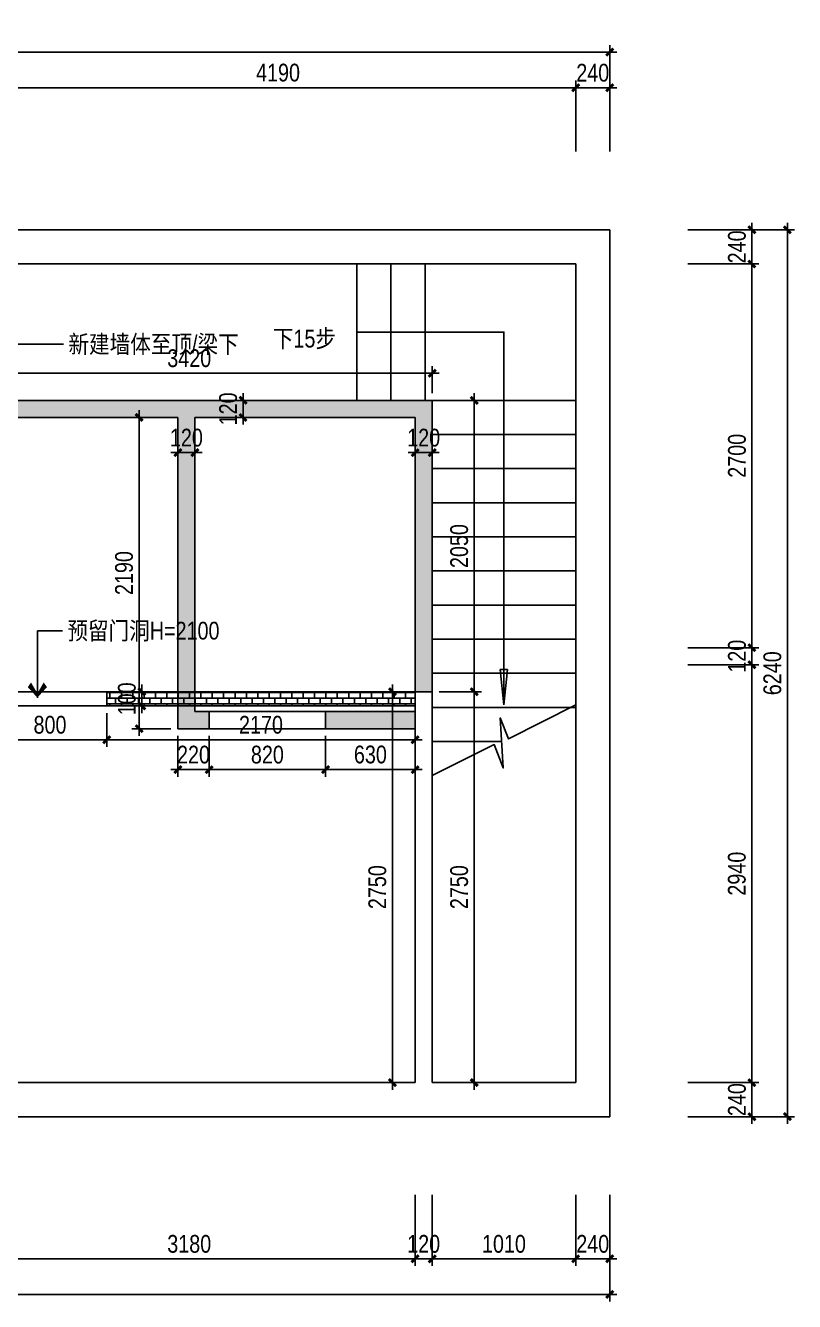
# Model space of a CAD drawing. Extents: x 160245 to 405305, y -111140 to 232735.
# Drawn here: x 325044 to 330456, y 75693 to 84670 of the extents above; entities that cross this region are included whole.
import ezdxf

# ---------------------------------------------------------------- set-up
doc = ezdxf.new("R2010")
doc.units = 0
doc.header["$LTSCALE"] = 10
doc.header["$MEASUREMENT"] = 0
doc.linetypes.add('DASH', pattern=[0.35, 0.25, -0.1])
doc.layers.get('Defpoints').update_dxf_attribs({"color": 229})
for name, color, linetype in [('P-N wall 新建隔墙2', 241, 'Continuous'), ('P-O wall 原始墙体', 245, 'Continuous'), ('P-O wall 拆除墙体', 245, 'Continuous'), ('P-o 原建筑尺寸', 8, 'Continuous'), ('P-Stair 楼梯（原建筑设备）', 159, 'Continuous')]:
    doc.layers.add(name, color=color, linetype=linetype)
doc.styles.add('PDC DIM', font='PMingLiU-ExtB.ttf', dxfattribs={"width": 0.85})
doc.dimstyles.new('PDC-A2', dxfattribs={"dimscale": 0, "dimtxt": 2.5, "dimasz": 1, "dimexe": 1, "dimexo": 1, "dimgap": 0.7, "dimtad": 1, "dimdec": 0, "dimtxsty": 'PDC DIM', "dimblk": 'ARCHTICK', "dimcen": 1, "dimdle": 1, "dimclrd": 8, "dimclre": 8, "dimclrt": 9, "dimadec": 0, "dimazin": 0, "dimtfac": 1, "dimtdec": 0, "dimtix": 1, "dimtmove": 2, "dimatfit": 3, "dimldrblk": 'PDC A2 T R', "dimfxl": 10, "dimfxlon": 1, "dimarcsym": 0})

# ---------------------------------------------------------------- blocks, each defined once
blk = doc.blocks.new('ggf')
for p, q in [((-151815.7, -293348.9), (-151841.7, -293598.4)), ((-151789.7, -293598.4), (-151815.7, -293348.9)), ((-151789.7, -293598.4), (-151841.7, -293598.4))]:
    blk.add_line(p, q)
blk = doc.blocks.new('_ArchTick')
at = {"color": 0, "linetype": 'ByBlock', "const_width": 0.4}
blk.add_lwpolyline([(-0.5, -0.5), (0.5, 0.5)], dxfattribs=at)
blk = doc.blocks.new('*D1539')
at = {"layer": 'Defpoints', "color": 0}
for p in [(328916.5, 84233), (324726.5, 83733), (328916.5, 83733)]:
    blk.add_point(p, dxfattribs=at)
at = {"layer": 'P-o 原建筑尺寸', "color": 8, "lineweight": -2}
for p, q in [((324676.5, 84233), (328966.5, 84233)), ((324726.5, 83783), (324726.5, 84283)), ((328916.5, 83783), (328916.5, 84283))]:
    blk.add_line(p, q, dxfattribs=at)
at = {"layer": 'P-o 原建筑尺寸', "color": 8, "lineweight": -2, "xscale": 50, "yscale": 50, "zscale": 50, "rotation": 180}
blk.add_blockref('_ArchTick', (324726.5, 84233), dxfattribs=at)
at = {"layer": 'P-o 原建筑尺寸', "color": 8, "lineweight": -2, "xscale": 50, "yscale": 50, "zscale": 50}
blk.add_blockref('_ArchTick', (328916.5, 84233), dxfattribs=at)
at = {"layer": 'P-o 原建筑尺寸', "color": 9, "insert": (326821.5, 84338.4), "char_height": 125, "attachment_point": 5, "style": 'PDC DIM'}
blk.add_mtext('4190', dxfattribs=at)
blk = doc.blocks.new('PDC A2 T R')
at = {"color": 0, "linetype": 'ByBlock'}
blk.add_line((0, 0), (-2, 0), dxfattribs=at)
for points in [[(-2.15, 0.89), (-1.49, 1.35), (-0.6, 0), (0, 0)], [(-2.15, -0.89), (-1.49, -1.35), (-0.6, 0), (0, 0)]]:
    blk.add_solid(points, dxfattribs=at)
blk = doc.blocks.new('*D1540')
at = {"layer": 'Defpoints', "color": 0}
for p in [(329156.5, 84233), (328916.5, 83733), (329156.5, 83733)]:
    blk.add_point(p, dxfattribs=at)
at = {"layer": 'P-o 原建筑尺寸', "color": 8, "lineweight": -2}
for p, q in [((328916.5, 84233), (328866.5, 84233)), ((328916.5, 83783), (328916.5, 84283)), ((328916.5, 84233), (329156.5, 84233)), ((329156.5, 83783), (329156.5, 84283)), ((329156.5, 84233), (329206.5, 84233))]:
    blk.add_line(p, q, dxfattribs=at)
at = {"layer": 'P-o 原建筑尺寸', "color": 8, "lineweight": -2, "xscale": 50, "yscale": 50, "zscale": 50}
blk.add_blockref('_ArchTick', (328916.5, 84233), dxfattribs=at)
at = {"layer": 'P-o 原建筑尺寸', "color": 8, "lineweight": -2, "xscale": 50, "yscale": 50, "zscale": 50, "rotation": 180}
blk.add_blockref('_ArchTick', (329156.5, 84233), dxfattribs=at)
at = {"layer": 'P-o 原建筑尺寸', "color": 9, "insert": (329036.5, 84337.6), "char_height": 125, "attachment_point": 5, "style": 'PDC DIM'}
blk.add_mtext('240', dxfattribs=at)
blk = doc.blocks.new('*D1541')
at = {"layer": 'Defpoints', "color": 0}
for p in [(329156.5, 84483), (315476.5, 83733), (329156.5, 83733)]:
    blk.add_point(p, dxfattribs=at)
at = {"layer": 'P-o 原建筑尺寸', "color": 8, "lineweight": -2}
for p, q in [((315426.5, 84483), (329206.5, 84483)), ((315476.5, 83983), (315476.5, 84533)), ((329156.5, 83983), (329156.5, 84533))]:
    blk.add_line(p, q, dxfattribs=at)
at = {"layer": 'P-o 原建筑尺寸', "color": 8, "lineweight": -2, "xscale": 50, "yscale": 50, "zscale": 50, "rotation": 180}
blk.add_blockref('_ArchTick', (315476.5, 84483), dxfattribs=at)
at = {"layer": 'P-o 原建筑尺寸', "color": 8, "lineweight": -2, "xscale": 50, "yscale": 50, "zscale": 50}
blk.add_blockref('_ArchTick', (329156.5, 84483), dxfattribs=at)
at = {"layer": 'P-o 原建筑尺寸', "color": 9, "insert": (322316.5, 84588.4), "char_height": 125, "attachment_point": 5, "style": 'PDC DIM'}
blk.add_mtext('13680', dxfattribs=at)
blk = doc.blocks.new('*D1542')
at = {"layer": 'Defpoints', "color": 0}
for p in [(329656.5, 83233), (329656.5, 82993), (330156.5, 82993)]:
    blk.add_point(p, dxfattribs=at)
at = {"layer": 'P-o 原建筑尺寸', "color": 8, "lineweight": -2}
for p, q in [((329706.5, 83233), (330206.5, 83233)), ((330156.5, 83233), (330156.5, 83283)), ((330156.5, 83233), (330156.5, 82993)), ((329706.5, 82993), (330206.5, 82993)), ((330156.5, 82993), (330156.5, 82943))]:
    blk.add_line(p, q, dxfattribs=at)
at = {"layer": 'P-o 原建筑尺寸', "color": 8, "lineweight": -2, "xscale": 50, "yscale": 50, "zscale": 50}
for p, rotation in [((330156.5, 83233), 270), ((330156.5, 82993), 90)]:
    blk.add_blockref('_ArchTick', p, dxfattribs=dict(at, rotation=rotation))
at = {"layer": 'P-o 原建筑尺寸', "color": 9, "insert": (330051.9, 83113), "char_height": 125, "attachment_point": 5, "rotation": 90, "style": 'PDC DIM'}
blk.add_mtext('240', dxfattribs=at)
blk = doc.blocks.new('*D1543')
at = {"layer": 'Defpoints', "color": 0}
for p in [(329656.5, 80173), (329656.5, 77233), (330156.5, 77233)]:
    blk.add_point(p, dxfattribs=at)
at = {"layer": 'P-o 原建筑尺寸', "color": 8, "lineweight": -2}
for p, q in [((329706.5, 80173), (330206.5, 80173)), ((330156.5, 80223), (330156.5, 77183)), ((329706.5, 77233), (330206.5, 77233))]:
    blk.add_line(p, q, dxfattribs=at)
at = {"layer": 'P-o 原建筑尺寸', "color": 8, "lineweight": -2, "xscale": 50, "yscale": 50, "zscale": 50}
for p, rotation in [((330156.5, 80173), 90), ((330156.5, 77233), 270)]:
    blk.add_blockref('_ArchTick', p, dxfattribs=dict(at, rotation=rotation))
at = {"layer": 'P-o 原建筑尺寸', "color": 9, "insert": (330051.1, 78703), "char_height": 125, "attachment_point": 5, "rotation": 90, "style": 'PDC DIM'}
blk.add_mtext('2940', dxfattribs=at)
blk = doc.blocks.new('*D1544')
at = {"layer": 'Defpoints', "color": 0}
for p in [(329656.5, 77233), (329656.5, 76993), (330156.5, 76993)]:
    blk.add_point(p, dxfattribs=at)
at = {"layer": 'P-o 原建筑尺寸', "color": 8, "lineweight": -2}
for p, q in [((329706.5, 77233), (330206.5, 77233)), ((330156.5, 77233), (330156.5, 77283)), ((330156.5, 77233), (330156.5, 76993)), ((329706.5, 76993), (330206.5, 76993)), ((330156.5, 76993), (330156.5, 76943))]:
    blk.add_line(p, q, dxfattribs=at)
at = {"layer": 'P-o 原建筑尺寸', "color": 8, "lineweight": -2, "xscale": 50, "yscale": 50, "zscale": 50}
for p, rotation in [((330156.5, 77233), 270), ((330156.5, 76993), 90)]:
    blk.add_blockref('_ArchTick', p, dxfattribs=dict(at, rotation=rotation))
at = {"layer": 'P-o 原建筑尺寸', "color": 9, "insert": (330051.9, 77113), "char_height": 125, "attachment_point": 5, "rotation": 90, "style": 'PDC DIM'}
blk.add_mtext('240', dxfattribs=at)
blk = doc.blocks.new('*D1545')
at = {"layer": 'Defpoints', "color": 0}
for p in [(329656.5, 83233), (329656.5, 76993), (330406.5, 76993)]:
    blk.add_point(p, dxfattribs=at)
at = {"layer": 'P-o 原建筑尺寸', "color": 8, "lineweight": -2}
for p, q in [((329906.5, 83233), (330456.5, 83233)), ((330406.5, 83283), (330406.5, 76943)), ((329906.5, 76993), (330456.5, 76993))]:
    blk.add_line(p, q, dxfattribs=at)
at = {"layer": 'P-o 原建筑尺寸', "color": 8, "lineweight": -2, "xscale": 50, "yscale": 50, "zscale": 50}
for p, rotation in [((330406.5, 83233), 90), ((330406.5, 76993), 270)]:
    blk.add_blockref('_ArchTick', p, dxfattribs=dict(at, rotation=rotation))
at = {"layer": 'P-o 原建筑尺寸', "color": 9, "insert": (330301.1, 80113), "char_height": 125, "attachment_point": 5, "rotation": 90, "style": 'PDC DIM'}
blk.add_mtext('6240', dxfattribs=at)
blk = doc.blocks.new('*D1550')
at = {"layer": 'Defpoints', "color": 0}
for p in [(327786.5, 76493), (327906.5, 76493), (327906.5, 75993)]:
    blk.add_point(p, dxfattribs=at)
at = {"layer": 'P-o 原建筑尺寸', "color": 8, "lineweight": -2}
for p, q in [((327786.5, 76443), (327786.5, 75943)), ((327906.5, 76443), (327906.5, 75943)), ((327786.5, 75993), (327736.5, 75993)), ((327786.5, 75993), (327906.5, 75993)), ((327906.5, 75993), (327956.5, 75993))]:
    blk.add_line(p, q, dxfattribs=at)
at = {"layer": 'P-o 原建筑尺寸', "color": 8, "lineweight": -2, "xscale": 50, "yscale": 50, "zscale": 50}
blk.add_blockref('_ArchTick', (327786.5, 75993), dxfattribs=at)
at = {"layer": 'P-o 原建筑尺寸', "color": 8, "lineweight": -2, "xscale": 50, "yscale": 50, "zscale": 50, "rotation": 180}
blk.add_blockref('_ArchTick', (327906.5, 75993), dxfattribs=at)
at = {"layer": 'P-o 原建筑尺寸', "color": 9, "insert": (327846.5, 76097.6), "char_height": 125, "attachment_point": 5, "style": 'PDC DIM'}
blk.add_mtext('120', dxfattribs=at)
blk = doc.blocks.new('*D1551')
at = {"layer": 'Defpoints', "color": 0}
for p in [(327906.5, 76493), (328916.5, 76493), (328916.5, 75993)]:
    blk.add_point(p, dxfattribs=at)
at = {"layer": 'P-o 原建筑尺寸', "color": 8, "lineweight": -2}
for p, q in [((327906.5, 76443), (327906.5, 75943)), ((328916.5, 76443), (328916.5, 75943)), ((327856.5, 75993), (328966.5, 75993))]:
    blk.add_line(p, q, dxfattribs=at)
at = {"layer": 'P-o 原建筑尺寸', "color": 8, "lineweight": -2, "xscale": 50, "yscale": 50, "zscale": 50, "rotation": 180}
blk.add_blockref('_ArchTick', (327906.5, 75993), dxfattribs=at)
at = {"layer": 'P-o 原建筑尺寸', "color": 8, "lineweight": -2, "xscale": 50, "yscale": 50, "zscale": 50}
blk.add_blockref('_ArchTick', (328916.5, 75993), dxfattribs=at)
at = {"layer": 'P-o 原建筑尺寸', "color": 9, "insert": (328411.5, 76097.6), "char_height": 125, "attachment_point": 5, "style": 'PDC DIM'}
blk.add_mtext('1010', dxfattribs=at)
blk = doc.blocks.new('*D1552')
at = {"layer": 'Defpoints', "color": 0}
for p in [(328916.5, 76493), (329156.5, 76493), (329156.5, 75993)]:
    blk.add_point(p, dxfattribs=at)
at = {"layer": 'P-o 原建筑尺寸', "color": 8, "lineweight": -2}
for p, q in [((328916.5, 76443), (328916.5, 75943)), ((329156.5, 76443), (329156.5, 75943)), ((328916.5, 75993), (328866.5, 75993)), ((328916.5, 75993), (329156.5, 75993)), ((329156.5, 75993), (329206.5, 75993))]:
    blk.add_line(p, q, dxfattribs=at)
at = {"layer": 'P-o 原建筑尺寸', "color": 8, "lineweight": -2, "xscale": 50, "yscale": 50, "zscale": 50}
blk.add_blockref('_ArchTick', (328916.5, 75993), dxfattribs=at)
at = {"layer": 'P-o 原建筑尺寸', "color": 8, "lineweight": -2, "xscale": 50, "yscale": 50, "zscale": 50, "rotation": 180}
blk.add_blockref('_ArchTick', (329156.5, 75993), dxfattribs=at)
at = {"layer": 'P-o 原建筑尺寸', "color": 9, "insert": (329036.5, 76097.6), "char_height": 125, "attachment_point": 5, "style": 'PDC DIM'}
blk.add_mtext('240', dxfattribs=at)
blk = doc.blocks.new('*D1553')
at = {"layer": 'Defpoints', "color": 0}
for p in [(315476.5, 76493), (329156.5, 76418), (329156.5, 75743)]:
    blk.add_point(p, dxfattribs=at)
at = {"layer": 'P-o 原建筑尺寸', "color": 8, "lineweight": -2}
for p, q in [((315476.5, 76243), (315476.5, 75693)), ((329156.5, 76243), (329156.5, 75693)), ((315426.5, 75743), (329206.5, 75743))]:
    blk.add_line(p, q, dxfattribs=at)
at = {"layer": 'P-o 原建筑尺寸', "color": 8, "lineweight": -2, "xscale": 50, "yscale": 50, "zscale": 50, "rotation": 180}
blk.add_blockref('_ArchTick', (315476.5, 75743), dxfattribs=at)
at = {"layer": 'P-o 原建筑尺寸', "color": 8, "lineweight": -2, "xscale": 50, "yscale": 50, "zscale": 50}
blk.add_blockref('_ArchTick', (329156.5, 75743), dxfattribs=at)
at = {"layer": 'P-o 原建筑尺寸', "color": 9, "insert": (322316.5, 75848.4), "char_height": 125, "attachment_point": 5, "style": 'PDC DIM'}
blk.add_mtext('13680', dxfattribs=at)
blk = doc.blocks.new('*D1557')
at = {"layer": 'Defpoints', "color": 0}
for p in [(324606.5, 76493), (327786.5, 76493), (327786.5, 75993)]:
    blk.add_point(p, dxfattribs=at)
at = {"layer": 'P-o 原建筑尺寸', "color": 8, "lineweight": -2}
for p, q in [((324606.5, 76443), (324606.5, 75943)), ((327786.5, 76443), (327786.5, 75943)), ((324556.5, 75993), (327836.5, 75993))]:
    blk.add_line(p, q, dxfattribs=at)
at = {"layer": 'P-o 原建筑尺寸', "color": 8, "lineweight": -2, "xscale": 50, "yscale": 50, "zscale": 50, "rotation": 180}
blk.add_blockref('_ArchTick', (324606.5, 75993), dxfattribs=at)
at = {"layer": 'P-o 原建筑尺寸', "color": 8, "lineweight": -2, "xscale": 50, "yscale": 50, "zscale": 50}
blk.add_blockref('_ArchTick', (327786.5, 75993), dxfattribs=at)
at = {"layer": 'P-o 原建筑尺寸', "color": 9, "insert": (326196.5, 76097.6), "char_height": 125, "attachment_point": 5, "style": 'PDC DIM'}
blk.add_mtext('3180', dxfattribs=at)
blk = doc.blocks.new('*D1560')
at = {"layer": 'Defpoints', "color": 0}
for p in [(329656.5, 80293), (329656.5, 80173), (330156.5, 80173)]:
    blk.add_point(p, dxfattribs=at)
at = {"layer": 'P-o 原建筑尺寸', "color": 8, "lineweight": -2}
for p, q in [((329706.5, 80293), (330206.5, 80293)), ((330156.5, 80293), (330156.5, 80343)), ((330156.5, 80293), (330156.5, 80173)), ((329706.5, 80173), (330206.5, 80173)), ((330156.5, 80173), (330156.5, 80123))]:
    blk.add_line(p, q, dxfattribs=at)
at = {"layer": 'P-o 原建筑尺寸', "color": 8, "lineweight": -2, "xscale": 50, "yscale": 50, "zscale": 50}
for p, rotation in [((330156.5, 80293), 270), ((330156.5, 80173), 90)]:
    blk.add_blockref('_ArchTick', p, dxfattribs=dict(at, rotation=rotation))
at = {"layer": 'P-o 原建筑尺寸', "color": 9, "insert": (330051.9, 80233), "char_height": 125, "attachment_point": 5, "rotation": 90, "style": 'PDC DIM'}
blk.add_mtext('120', dxfattribs=at)
blk = doc.blocks.new('*D1561')
at = {"layer": 'Defpoints', "color": 0}
for p in [(329656.5, 82993), (329656.5, 80293), (330156.5, 80293)]:
    blk.add_point(p, dxfattribs=at)
at = {"layer": 'P-o 原建筑尺寸', "color": 8, "lineweight": -2}
for p, q in [((330156.5, 83043), (330156.5, 80243)), ((329706.5, 82993), (330206.5, 82993)), ((329706.5, 80293), (330206.5, 80293))]:
    blk.add_line(p, q, dxfattribs=at)
at = {"layer": 'P-o 原建筑尺寸', "color": 8, "lineweight": -2, "xscale": 50, "yscale": 50, "zscale": 50}
for p, rotation in [((330156.5, 82993), 90), ((330156.5, 80293), 270)]:
    blk.add_blockref('_ArchTick', p, dxfattribs=dict(at, rotation=rotation))
at = {"layer": 'P-o 原建筑尺寸', "color": 9, "insert": (330051.9, 81643), "char_height": 125, "attachment_point": 5, "rotation": 90, "style": 'PDC DIM'}
blk.add_mtext('2700', dxfattribs=at)
blk = doc.blocks.new('*D1626')
at = {"layer": 'Defpoints', "color": 0}
for p in [(324486.5, 82224.3), (324486.5, 82033), (327906.5, 82033)]:
    blk.add_point(p, dxfattribs=at)
at = {"layer": 'P-O wall 拆除墙体', "color": 8, "lineweight": -2}
for p, q in [((324486.5, 82083), (324486.5, 82274.3)), ((327906.5, 82083), (327906.5, 82274.3)), ((327956.5, 82224.3), (324436.5, 82224.3))]:
    blk.add_line(p, q, dxfattribs=at)
at = {"layer": 'P-O wall 拆除墙体', "color": 8, "lineweight": -2, "xscale": 50, "yscale": 50, "zscale": 50, "rotation": 180}
blk.add_blockref('_ArchTick', (324486.5, 82224.3), dxfattribs=at)
at = {"layer": 'P-O wall 拆除墙体', "color": 8, "lineweight": -2, "xscale": 50, "yscale": 50, "zscale": 50}
blk.add_blockref('_ArchTick', (327906.5, 82224.3), dxfattribs=at)
at = {"layer": 'P-O wall 拆除墙体', "color": 9, "insert": (326196.5, 82328.9), "char_height": 125, "attachment_point": 5, "style": 'PDC DIM'}
blk.add_mtext('3420', dxfattribs=at)
blk = doc.blocks.new('*D1627')
at = {"layer": 'Defpoints', "color": 0}
for p in [(326116.5, 81913), (325843.6, 79723), (326116.5, 79723)]:
    blk.add_point(p, dxfattribs=at)
at = {"layer": 'P-O wall 拆除墙体', "color": 8, "lineweight": -2}
for p, q in [((326066.5, 81913), (325793.6, 81913)), ((325843.6, 81963), (325843.6, 79673)), ((326066.5, 79723), (325793.6, 79723))]:
    blk.add_line(p, q, dxfattribs=at)
at = {"layer": 'P-O wall 拆除墙体', "color": 8, "lineweight": -2, "xscale": 50, "yscale": 50, "zscale": 50}
for p, rotation in [((325843.6, 81913), 90), ((325843.6, 79723), 270)]:
    blk.add_blockref('_ArchTick', p, dxfattribs=dict(at, rotation=rotation))
at = {"layer": 'P-O wall 拆除墙体', "color": 9, "insert": (325738.2, 80818), "char_height": 125, "attachment_point": 5, "rotation": 90, "style": 'PDC DIM'}
blk.add_mtext('2190', dxfattribs=at)
blk = doc.blocks.new('*D1628')
at = {"layer": 'Defpoints', "color": 0}
for p in [(326116.5, 79723), (326336.5, 79723), (326116.5, 79435.3)]:
    blk.add_point(p, dxfattribs=at)
at = {"layer": 'P-O wall 拆除墙体', "color": 8, "lineweight": -2}
for p, q in [((326116.5, 79673), (326116.5, 79385.3)), ((326336.5, 79673), (326336.5, 79385.3)), ((326116.5, 79435.3), (326066.5, 79435.3)), ((326336.5, 79435.3), (326116.5, 79435.3)), ((326336.5, 79435.3), (326386.5, 79435.3))]:
    blk.add_line(p, q, dxfattribs=at)
at = {"layer": 'P-O wall 拆除墙体', "color": 8, "lineweight": -2, "xscale": 50, "yscale": 50, "zscale": 50}
blk.add_blockref('_ArchTick', (326116.5, 79435.3), dxfattribs=at)
at = {"layer": 'P-O wall 拆除墙体', "color": 8, "lineweight": -2, "xscale": 50, "yscale": 50, "zscale": 50, "rotation": 180}
blk.add_blockref('_ArchTick', (326336.5, 79435.3), dxfattribs=at)
at = {"layer": 'P-O wall 拆除墙体', "color": 9, "insert": (326226.5, 79539.9), "char_height": 125, "attachment_point": 5, "style": 'PDC DIM'}
blk.add_mtext('220', dxfattribs=at)
blk = doc.blocks.new('*D1629')
at = {"layer": 'Defpoints', "color": 0}
for p in [(326336.5, 79723), (327156.5, 79723), (327156.5, 79435.3)]:
    blk.add_point(p, dxfattribs=at)
at = {"layer": 'P-O wall 拆除墙体', "color": 8, "lineweight": -2}
for p, q in [((326336.5, 79673), (326336.5, 79385.3)), ((327156.5, 79673), (327156.5, 79385.3)), ((326286.5, 79435.3), (327206.5, 79435.3))]:
    blk.add_line(p, q, dxfattribs=at)
at = {"layer": 'P-O wall 拆除墙体', "color": 8, "lineweight": -2, "xscale": 50, "yscale": 50, "zscale": 50, "rotation": 180}
blk.add_blockref('_ArchTick', (326336.5, 79435.3), dxfattribs=at)
at = {"layer": 'P-O wall 拆除墙体', "color": 8, "lineweight": -2, "xscale": 50, "yscale": 50, "zscale": 50}
blk.add_blockref('_ArchTick', (327156.5, 79435.3), dxfattribs=at)
at = {"layer": 'P-O wall 拆除墙体', "color": 9, "insert": (326746.5, 79539.9), "char_height": 125, "attachment_point": 5, "style": 'PDC DIM'}
blk.add_mtext('820', dxfattribs=at)
blk = doc.blocks.new('*D1630')
at = {"layer": 'Defpoints', "color": 0}
for p in [(327156.5, 79723), (327786.5, 79723), (327786.5, 79435.3)]:
    blk.add_point(p, dxfattribs=at)
at = {"layer": 'P-O wall 拆除墙体', "color": 8, "lineweight": -2}
for p, q in [((327156.5, 79673), (327156.5, 79385.3)), ((327786.5, 79673), (327786.5, 79385.3)), ((327106.5, 79435.3), (327836.5, 79435.3))]:
    blk.add_line(p, q, dxfattribs=at)
at = {"layer": 'P-O wall 拆除墙体', "color": 8, "lineweight": -2, "xscale": 50, "yscale": 50, "zscale": 50, "rotation": 180}
blk.add_blockref('_ArchTick', (327156.5, 79435.3), dxfattribs=at)
at = {"layer": 'P-O wall 拆除墙体', "color": 8, "lineweight": -2, "xscale": 50, "yscale": 50, "zscale": 50}
blk.add_blockref('_ArchTick', (327786.5, 79435.3), dxfattribs=at)
at = {"layer": 'P-O wall 拆除墙体', "color": 9, "insert": (327471.5, 79540.7), "char_height": 125, "attachment_point": 5, "style": 'PDC DIM'}
blk.add_mtext('630', dxfattribs=at)
blk = doc.blocks.new('*D1631')
at = {"layer": 'Defpoints', "color": 0}
for p in [(327906.5, 79983), (328202.6, 79983), (327906.5, 77233)]:
    blk.add_point(p, dxfattribs=at)
at = {"layer": 'P-O wall 拆除墙体', "color": 8, "lineweight": -2}
for p, q in [((328202.6, 77183), (328202.6, 80033)), ((327956.5, 79983), (328252.6, 79983)), ((327956.5, 77233), (328252.6, 77233))]:
    blk.add_line(p, q, dxfattribs=at)
at = {"layer": 'P-O wall 拆除墙体', "color": 8, "lineweight": -2, "xscale": 50, "yscale": 50, "zscale": 50}
for p, rotation in [((328202.6, 79983), 90), ((328202.6, 77233), 270)]:
    blk.add_blockref('_ArchTick', p, dxfattribs=dict(at, rotation=rotation))
at = {"layer": 'P-O wall 拆除墙体', "color": 9, "insert": (328096.9, 78608), "char_height": 125, "attachment_point": 5, "rotation": 90, "style": 'PDC DIM'}
blk.add_mtext('2750', dxfattribs=at)
blk = doc.blocks.new('*D1632')
at = {"layer": 'Defpoints', "color": 0}
for p in [(327906.5, 82033), (328202.6, 82033), (327906.5, 79983)]:
    blk.add_point(p, dxfattribs=at)
at = {"layer": 'P-O wall 拆除墙体', "color": 8, "lineweight": -2}
for p, q in [((328202.6, 79933), (328202.6, 82083)), ((327956.5, 82033), (328252.6, 82033)), ((327956.5, 79983), (328252.6, 79983))]:
    blk.add_line(p, q, dxfattribs=at)
at = {"layer": 'P-O wall 拆除墙体', "color": 8, "lineweight": -2, "xscale": 50, "yscale": 50, "zscale": 50}
for p, rotation in [((328202.6, 82033), 90), ((328202.6, 79983), 270)]:
    blk.add_blockref('_ArchTick', p, dxfattribs=dict(at, rotation=rotation))
at = {"layer": 'P-O wall 拆除墙体', "color": 9, "insert": (328096.9, 81008), "char_height": 125, "attachment_point": 5, "rotation": 90, "style": 'PDC DIM'}
blk.add_mtext('2050', dxfattribs=at)
blk = doc.blocks.new('*D1635')
at = {"layer": 'Defpoints', "color": 0}
for p in [(326116.5, 81913), (326236.5, 81913), (326236.5, 81665.5)]:
    blk.add_point(p, dxfattribs=at)
at = {"layer": 'P-O wall 拆除墙体', "color": 8, "lineweight": -2}
for p, q in [((326116.5, 81863), (326116.5, 81615.5)), ((326236.5, 81863), (326236.5, 81615.5)), ((326116.5, 81665.5), (326066.5, 81665.5)), ((326116.5, 81665.5), (326236.5, 81665.5)), ((326236.5, 81665.5), (326286.5, 81665.5))]:
    blk.add_line(p, q, dxfattribs=at)
at = {"layer": 'P-O wall 拆除墙体', "color": 8, "lineweight": -2, "xscale": 50, "yscale": 50, "zscale": 50}
blk.add_blockref('_ArchTick', (326116.5, 81665.5), dxfattribs=at)
at = {"layer": 'P-O wall 拆除墙体', "color": 8, "lineweight": -2, "xscale": 50, "yscale": 50, "zscale": 50, "rotation": 180}
blk.add_blockref('_ArchTick', (326236.5, 81665.5), dxfattribs=at)
at = {"layer": 'P-O wall 拆除墙体', "color": 9, "insert": (326176.5, 81770.1), "char_height": 125, "attachment_point": 5, "style": 'PDC DIM'}
blk.add_mtext('120', dxfattribs=at)
blk = doc.blocks.new('*D1636')
at = {"layer": 'Defpoints', "color": 0}
for p in [(327786.5, 81913), (327906.5, 81913), (327906.5, 81665.5)]:
    blk.add_point(p, dxfattribs=at)
at = {"layer": 'P-O wall 拆除墙体', "color": 8, "lineweight": -2}
for p, q in [((327786.5, 81863), (327786.5, 81615.5)), ((327906.5, 81863), (327906.5, 81615.5)), ((327786.5, 81665.5), (327736.5, 81665.5)), ((327786.5, 81665.5), (327906.5, 81665.5)), ((327906.5, 81665.5), (327956.5, 81665.5))]:
    blk.add_line(p, q, dxfattribs=at)
at = {"layer": 'P-O wall 拆除墙体', "color": 8, "lineweight": -2, "xscale": 50, "yscale": 50, "zscale": 50}
blk.add_blockref('_ArchTick', (327786.5, 81665.5), dxfattribs=at)
at = {"layer": 'P-O wall 拆除墙体', "color": 8, "lineweight": -2, "xscale": 50, "yscale": 50, "zscale": 50, "rotation": 180}
blk.add_blockref('_ArchTick', (327906.5, 81665.5), dxfattribs=at)
at = {"layer": 'P-O wall 拆除墙体', "color": 9, "insert": (327846.5, 81770.1), "char_height": 125, "attachment_point": 5, "style": 'PDC DIM'}
blk.add_mtext('120', dxfattribs=at)
blk = doc.blocks.new('*D1637')
at = {"layer": 'Defpoints', "color": 0}
for p in [(326236.5, 82033), (326575.3, 82033), (326236.5, 81913)]:
    blk.add_point(p, dxfattribs=at)
at = {"layer": 'P-O wall 拆除墙体', "color": 8, "lineweight": -2}
for p, q in [((326575.3, 82033), (326575.3, 82083)), ((326286.5, 82033), (326625.3, 82033)), ((326575.3, 81913), (326575.3, 82033)), ((326286.5, 81913), (326625.3, 81913)), ((326575.3, 81913), (326575.3, 81863))]:
    blk.add_line(p, q, dxfattribs=at)
at = {"layer": 'P-O wall 拆除墙体', "color": 8, "lineweight": -2, "xscale": 50, "yscale": 50, "zscale": 50}
for p, rotation in [((326575.3, 82033), 270), ((326575.3, 81913), 90)]:
    blk.add_blockref('_ArchTick', p, dxfattribs=dict(at, rotation=rotation))
at = {"layer": 'P-O wall 拆除墙体', "color": 9, "insert": (326470.7, 81973), "char_height": 125, "attachment_point": 5, "rotation": 90, "style": 'PDC DIM'}
blk.add_mtext('120', dxfattribs=at)
blk = doc.blocks.new('*D1696')
at = {"layer": 'Defpoints', "color": 0}
for p in [(327786.5, 79983), (327626.7, 77233), (327786.5, 77233)]:
    blk.add_point(p, dxfattribs=at)
at = {"layer": 'P-N wall 新建隔墙2', "color": 8, "lineweight": -2}
for p, q in [((327626.7, 80033), (327626.7, 77183)), ((327736.5, 79983), (327576.7, 79983)), ((327736.5, 77233), (327576.7, 77233))]:
    blk.add_line(p, q, dxfattribs=at)
at = {"layer": 'P-N wall 新建隔墙2', "color": 8, "lineweight": -2, "xscale": 50, "yscale": 50, "zscale": 50}
for p, rotation in [((327626.7, 79983), 90), ((327626.7, 77233), 270)]:
    blk.add_blockref('_ArchTick', p, dxfattribs=dict(at, rotation=rotation))
at = {"layer": 'P-N wall 新建隔墙2', "color": 9, "insert": (327520.9, 78608), "char_height": 125, "attachment_point": 5, "rotation": 90, "style": 'PDC DIM'}
blk.add_mtext('2750', dxfattribs=at)
blk = doc.blocks.new('*D1697')
at = {"layer": 'Defpoints', "color": 0}
for p in [(325616.5, 79883), (327786.5, 79883), (325616.5, 79645.3)]:
    blk.add_point(p, dxfattribs=at)
at = {"layer": 'P-N wall 新建隔墙2', "color": 8, "lineweight": -2}
for p, q in [((325616.5, 79833), (325616.5, 79595.3)), ((327786.5, 79833), (327786.5, 79595.3)), ((327836.5, 79645.3), (325566.5, 79645.3))]:
    blk.add_line(p, q, dxfattribs=at)
at = {"layer": 'P-N wall 新建隔墙2', "color": 8, "lineweight": -2, "xscale": 50, "yscale": 50, "zscale": 50, "rotation": 180}
blk.add_blockref('_ArchTick', (325616.5, 79645.3), dxfattribs=at)
at = {"layer": 'P-N wall 新建隔墙2', "color": 8, "lineweight": -2, "xscale": 50, "yscale": 50, "zscale": 50}
blk.add_blockref('_ArchTick', (327786.5, 79645.3), dxfattribs=at)
at = {"layer": 'P-N wall 新建隔墙2', "color": 9, "insert": (326701.5, 79749.9), "char_height": 125, "attachment_point": 5, "style": 'PDC DIM'}
blk.add_mtext('2170', dxfattribs=at)
blk = doc.blocks.new('*D1698')
at = {"layer": 'Defpoints', "color": 0}
for p in [(324816.5, 79883), (325616.5, 79883), (324816.5, 79645.3)]:
    blk.add_point(p, dxfattribs=at)
at = {"layer": 'P-N wall 新建隔墙2', "color": 8, "lineweight": -2}
for p, q in [((324816.5, 79833), (324816.5, 79595.3)), ((325616.5, 79833), (325616.5, 79595.3)), ((325666.5, 79645.3), (324766.5, 79645.3))]:
    blk.add_line(p, q, dxfattribs=at)
at = {"layer": 'P-N wall 新建隔墙2', "color": 8, "lineweight": -2, "xscale": 50, "yscale": 50, "zscale": 50, "rotation": 180}
blk.add_blockref('_ArchTick', (324816.5, 79645.3), dxfattribs=at)
at = {"layer": 'P-N wall 新建隔墙2', "color": 8, "lineweight": -2, "xscale": 50, "yscale": 50, "zscale": 50}
blk.add_blockref('_ArchTick', (325616.5, 79645.3), dxfattribs=at)
at = {"layer": 'P-N wall 新建隔墙2', "color": 9, "insert": (325216.5, 79749.9), "char_height": 125, "attachment_point": 5, "style": 'PDC DIM'}
blk.add_mtext('800', dxfattribs=at)
blk = doc.blocks.new('*D1703')
at = {"layer": 'Defpoints', "color": 0}
for p in [(325616.5, 79983), (325862.3, 79983), (325616.5, 79883)]:
    blk.add_point(p, dxfattribs=at)
at = {"layer": 'P-N wall 新建隔墙2', "color": 8, "lineweight": -2}
for p, q in [((325862.3, 79983), (325862.3, 80033)), ((325666.5, 79983), (325912.3, 79983)), ((325862.3, 79883), (325862.3, 79983)), ((325666.5, 79883), (325912.3, 79883)), ((325862.3, 79883), (325862.3, 79833))]:
    blk.add_line(p, q, dxfattribs=at)
at = {"layer": 'P-N wall 新建隔墙2', "color": 8, "lineweight": -2, "xscale": 50, "yscale": 50, "zscale": 50}
for p, rotation in [((325862.3, 79983), 270), ((325862.3, 79883), 90)]:
    blk.add_blockref('_ArchTick', p, dxfattribs=dict(at, rotation=rotation))
at = {"layer": 'P-N wall 新建隔墙2', "color": 9, "insert": (325757.7, 79933), "char_height": 125, "attachment_point": 5, "rotation": 90, "style": 'PDC DIM'}
blk.add_mtext('100', dxfattribs=at)

msp = doc.modelspace()

# ---------------------------------------------------------------- hatches: boundary and pattern name
at = {"layer": 'P-N wall 新建隔墙2'}
h = msp.add_hatch(dxfattribs=at)
h.set_pattern_fill('AR-B816', color=250, scale=5)
h.set_pattern_definition([(0, (9438.613, 385738.773), (0, 40), []), (90, (9438.613, 385738.773), (-40, 40), [40, -40])])
h.paths.add_polyline_path([(327786.5, 79883), (327786.5, 79983), (325616.5, 79983), (325616.5, 79883)])
h.paths.add_polyline_path([(324816.5, 79883), (324816.5, 79983), (324716.5, 79983), (324716.5, 80083), (324476.5, 80083), (324476.5, 79458), (324576.5, 79458), (324576.5, 79883)])
h.paths.add_polyline_path([(324576.5, 77808), (324476.5, 77808), (324476.5, 77383), (324576.5, 77383)])
at = {"layer": 'P-O wall 拆除墙体'}
h = msp.add_hatch(dxfattribs=at)
h.set_pattern_fill('ZIGZAG', color=250, scale=200)
h.set_pattern_definition([(0, (9438.613, 385738.773), (25, 25), [25, -25]), (90, (9463.613, 385738.773), (-25, 25), [25, -25])])
h.paths.add_polyline_path([(324726.5, 81913), (326116.5, 81913), (326116.5, 79723), (326336.5, 79723), (326336.5, 79843), (326236.5, 79843), (326236.5, 81913), (327786.5, 81913), (327786.5, 79983), (327906.5, 79983), (327906.5, 82033), (327376.5, 82033), (324486.5, 82033), (324486.5, 81043), (321856.5, 81043), (321856.5, 80533), (319896.5, 80533), (319896.5, 80413), (321976.5, 80413), (321976.5, 80923), (324726.5, 80923)])
h.paths.add_polyline_path([(327156.5, 79843), (327156.5, 79723), (327786.5, 79723), (327786.5, 79843)], flags=17)

# ---------------------------------------------------------------- linework, layer by layer
at = {"layer": 'P-N wall 新建隔墙2', "linetype": 'DASH'}
msp.add_lwpolyline([(324816.5, 79883), (325616.5, 79883), (325616.5, 79983), (324816.5, 79983)], close=True, dxfattribs=at)
at = {"layer": 'P-N wall 新建隔墙2'}
msp.add_lwpolyline([(325616.5, 79883), (325616.5, 79983), (327786.5, 79983), (327786.5, 79883), (325616.5, 79883)], dxfattribs=at)
at = {"layer": 'P-O wall 原始墙体'}
for p, q in [((329156.5, 83233), (315476.5, 83233)), ((329156.5, 83233), (329156.5, 76993)), ((328916.5, 82993), (319896.5, 82993)), ((328916.5, 82993), (328916.5, 77233)), ((327786.5, 77233), (327786.5, 79983)), ((327786.5, 79843), (327786.5, 79983)), ((327786.5, 79983), (327906.5, 79983)), ((327906.5, 79983), (327906.5, 77233)), ((324976.5, 77233), (327786.5, 77233)), ((327906.5, 77233), (328916.5, 77233)), ((315476.5, 76993), (329156.5, 76993))]:
    msp.add_line(p, q, dxfattribs=at)
at = {"layer": 'P-O wall 拆除墙体'}
for p, q in [((327906.5, 82033), (324486.5, 82033)), ((327906.5, 79983), (327906.5, 82033)), ((326116.5, 81913), (324726.5, 81913)), ((326116.5, 81913), (326116.5, 79723)), ((327786.5, 81913), (326236.5, 81913)), ((326236.5, 81913), (326236.5, 79843)), ((327786.5, 81913), (327786.5, 79983)), ((326336.5, 79843), (326236.5, 79843)), ((326336.5, 79843), (326336.5, 79723)), ((327786.5, 79843), (327156.5, 79843)), ((327156.5, 79843), (327156.5, 79723)), ((326336.5, 79723), (326116.5, 79723)), ((327786.5, 79723), (327156.5, 79723))]:
    msp.add_line(p, q, dxfattribs=at)
at = {"layer": 'P-O wall 拆除墙体', "linetype": 'DASH'}
msp.add_lwpolyline([(326336.5, 79723), (327156.5, 79723), (327156.5, 79843), (326336.5, 79843)], close=True, dxfattribs=at)
at = {"layer": 'P-Stair 楼梯（原建筑设备）'}
for p, q in [((327376.5, 82033), (327376.5, 82993)), ((327616.5, 82033), (327616.5, 82993)), ((327856.5, 82033), (327856.5, 82993)), ((327906.5, 82033), (327376.5, 82033)), ((327906.5, 82033), (328916.5, 82033)), ((327906.5, 79983), (327906.5, 82033)), ((327906.5, 81793), (328916.5, 81793)), ((327906.5, 81553), (328916.5, 81553)), ((327906.5, 81313), (328916.5, 81313)), ((327906.5, 81073), (328916.5, 81073)), ((327906.5, 80833), (328916.5, 80833)), ((327906.5, 80593), (328916.5, 80593)), ((327906.5, 80353), (328916.5, 80353)), ((327906.5, 80113), (328916.5, 80113)), ((327906.5, 79873), (328916.5, 79873)), ((327906.5, 79633), (328395.8, 79633))]:
    msp.add_line(p, q, dxfattribs=at)
for points in [[(327376.5, 82513), (328411.5, 82513), (328411.5, 79890.7)], [(327906.5, 79393), (328342.6, 79610.9), (328407.1, 79447.3), (328385.7, 79798.6), (328444, 79650.9), (328916.5, 79891.6)]]:
    msp.add_lwpolyline(points, dxfattribs=at)

# ---------------------------------------------------------------- block references
at = {"layer": 'P-Stair 楼梯（原建筑设备）', "rotation": 180}
msp.add_blockref('ggf', (176595.8, -213458.1), dxfattribs=at)

# ---------------------------------------------------------------- texts
at = {"layer": 'P-N wall 新建隔墙2', "color": 9, "char_height": 125, "attachment_point": 1, "style": 'PDC DIM'}
for s, insert in [('{\\fSimSun|b0|i0|c134|p2;新建墙体至顶\\fPMingLiU-ExtB|b0|i0|c136|p18;/\\fSimSun|b0|i0|c136|p2;梁下}', (325346.4, 82491)), ('{\\fSimSun|b0|i0|c134|p2;预留门洞\\fPMingLiU-ExtB|b0|i0|c136|p18;H=2}1{\\fPMingLiU-ExtB|b0|i0|c136|p18;00}', (325339, 80475.1))]:
    msp.add_mtext(s, dxfattribs=dict(at, insert=insert))
at = {"layer": 'P-Stair 楼梯（原建筑设备）', "insert": (326785, 82391.4), "char_height": 125, "width": 1231.747, "attachment_point": 7, "style": 'PDC DIM'}
msp.add_mtext('下15步', dxfattribs=at)

# ---------------------------------------------------------------- dimensions: what is measured, and where the dimension line sits
at = {"layer": 'P-N wall 新建隔墙2'}
for base, p1, p2, picture, middle in [((325862.3, 79983), (325616.5, 79883), (325616.5, 79983), '*D1703', (325757.7, 79933)), ((327626.7, 77233), (327786.5, 79983), (327786.5, 77233), '*D1696', (327520.9, 78608))]:
    dim = msp.add_linear_dim(base=base, p1=p1, p2=p2, angle=90, dimstyle='PDC-A2', override={"dimscale": 50}, dxfattribs=at)
    dim.commit()
    dim.dimension.update_dxf_attribs({"geometry": picture, "text_midpoint": middle})
for base, p1, p2, picture, middle in [((324816.5, 79645.3), (325616.5, 79883), (324816.5, 79883), '*D1698', (325216.5, 79749.9)), ((325616.5, 79645.3), (327786.5, 79883), (325616.5, 79883), '*D1697', (326701.5, 79749.9))]:
    dim = msp.add_linear_dim(base=base, p1=p1, p2=p2, dimstyle='PDC-A2', override={"dimscale": 50}, dxfattribs=at)
    dim.commit()
    dim.dimension.update_dxf_attribs({"geometry": picture, "text_midpoint": middle})
at = {"layer": 'P-O wall 拆除墙体'}
for base, p1, p2, picture, middle in [((324486.5, 82224.3), (327906.5, 82033), (324486.5, 82033), '*D1626', (326196.5, 82328.9)), ((326236.5, 81665.5), (326116.5, 81913), (326236.5, 81913), '*D1635', (326176.5, 81770.1)), ((327906.5, 81665.5), (327786.5, 81913), (327906.5, 81913), '*D1636', (327846.5, 81770.1)), ((326116.5, 79435.3), (326336.5, 79723), (326116.5, 79723), '*D1628', (326226.5, 79539.9)), ((327156.5, 79435.3), (326336.5, 79723), (327156.5, 79723), '*D1629', (326746.5, 79539.9)), ((327786.5, 79435.3), (327156.5, 79723), (327786.5, 79723), '*D1630', (327471.5, 79540.7))]:
    dim = msp.add_linear_dim(base=base, p1=p1, p2=p2, dimstyle='PDC-A2', override={"dimscale": 50}, dxfattribs=at)
    dim.commit()
    dim.dimension.update_dxf_attribs({"geometry": picture, "text_midpoint": middle})
for base, p1, p2, picture, middle in [((326575.3, 82033), (326236.5, 81913), (326236.5, 82033), '*D1637', (326470.7, 81973)), ((328202.6, 82033), (327906.5, 79983), (327906.5, 82033), '*D1632', (328096.9, 81008)), ((325843.6, 79723), (326116.5, 81913), (326116.5, 79723), '*D1627', (325738.2, 80818)), ((328202.6, 79983), (327906.5, 77233), (327906.5, 79983), '*D1631', (328096.9, 78608))]:
    dim = msp.add_linear_dim(base=base, p1=p1, p2=p2, angle=90, dimstyle='PDC-A2', override={"dimscale": 50}, dxfattribs=at)
    dim.commit()
    dim.dimension.update_dxf_attribs({"geometry": picture, "text_midpoint": middle})
at = {"layer": 'P-o 原建筑尺寸'}
for base, p1, p2, picture, middle in [((329156.5, 84483), (315476.5, 83733), (329156.5, 83733), '*D1541', (322316.5, 84588.4)), ((328916.5, 84233), (324726.5, 83733), (328916.5, 83733), '*D1539', (326821.5, 84338.4)), ((329156.5, 84233), (328916.5, 83733), (329156.5, 83733), '*D1540', (329036.5, 84337.6)), ((329156.5, 75743), (315476.5, 76493), (329156.5, 76418), '*D1553', (322316.5, 75848.4)), ((327786.5, 75993), (324606.5, 76493), (327786.5, 76493), '*D1557', (326196.5, 76097.6)), ((327906.5, 75993), (327786.5, 76493), (327906.5, 76493), '*D1550', (327846.5, 76097.6)), ((328916.5, 75993), (327906.5, 76493), (328916.5, 76493), '*D1551', (328411.5, 76097.6)), ((329156.5, 75993), (328916.5, 76493), (329156.5, 76493), '*D1552', (329036.5, 76097.6))]:
    dim = msp.add_linear_dim(base=base, p1=p1, p2=p2, dimstyle='PDC-A2', override={"dimscale": 50}, dxfattribs=at)
    dim.commit()
    dim.dimension.update_dxf_attribs({"geometry": picture, "text_midpoint": middle})
for base, p1, p2, picture, middle in [((330156.5, 82993), (329656.5, 83233), (329656.5, 82993), '*D1542', (330051.9, 83113)), ((330406.5, 76993), (329656.5, 83233), (329656.5, 76993), '*D1545', (330301.1, 80113)), ((330156.5, 80293), (329656.5, 82993), (329656.5, 80293), '*D1561', (330051.9, 81643)), ((330156.5, 80173), (329656.5, 80293), (329656.5, 80173), '*D1560', (330051.9, 80233)), ((330156.5, 77233), (329656.5, 80173), (329656.5, 77233), '*D1543', (330051.1, 78703)), ((330156.5, 76993), (329656.5, 77233), (329656.5, 76993), '*D1544', (330051.9, 77113))]:
    dim = msp.add_linear_dim(base=base, p1=p1, p2=p2, angle=90, dimstyle='PDC-A2', override={"dimscale": 50}, dxfattribs=at)
    dim.commit()
    dim.dimension.update_dxf_attribs({"geometry": picture, "text_midpoint": middle})

# ---------------------------------------------------------------- leaders
at = {"layer": 'P-N wall 新建隔墙2', "annotation_type": 0, "has_hookline": 1, "hookline_direction": 0}
for points in [[(324590.7, 82428.5), (325311.4, 82428.5)], [(325127.7, 79941.2), (325127.7, 80412.6), (325304, 80412.6)]]:
    msp.add_leader(points, dimstyle='PDC-A2', override={"dimscale": 50, "dimtad": 0}, dxfattribs=at)

doc.saveas('drawing.dxf')
